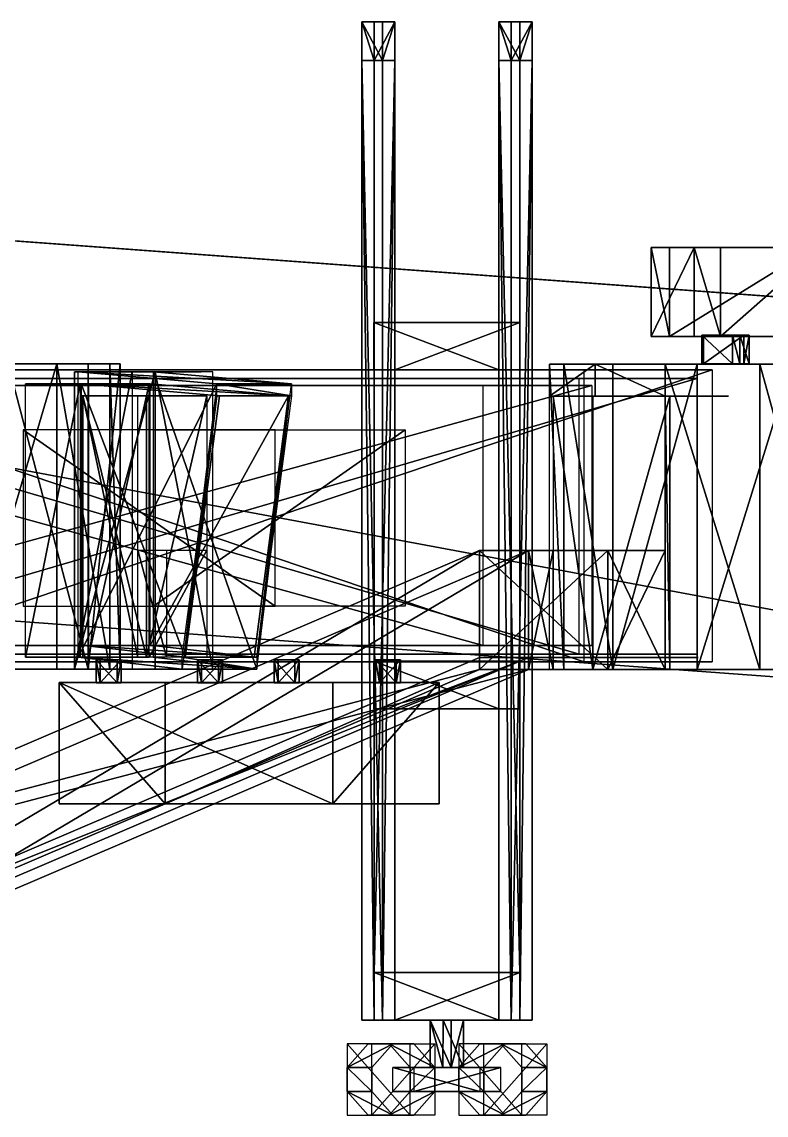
# Model space of a CAD drawing. Header units: metres. Extents: x -65 to 47, y 1 to 19.
# Drawn here: x 25.71 to 31.97, y 1.46 to 10.65 of the extents above; entities that cross this region are included whole.
import ezdxf

# ---------------------------------------------------------------- set-up
doc = ezdxf.new("R2010")
doc.units = ezdxf.units.M

msp = doc.modelspace()

# ---------------------------------------------------------------- linework, layer by layer
at = {"layer": 'AirlineSign.012'}
for points in [[(25.7182, 7.22202, 144.133), (27.8366, 5.73882, 145.261), (27.8366, 7.22202, 145.261)], [(27.8366, 5.73882, 145.261), (25.7182, 7.22202, 144.133), (25.7182, 5.73882, 144.133)], [(26.8121, 5.73882, 142.079), (28.9305, 7.22202, 143.207), (28.9305, 5.73882, 143.207)], [(28.9305, 7.22202, 143.207), (26.8121, 5.73882, 142.079), (26.8121, 7.22202, 142.079)]]:
    msp.add_3dface(points, dxfattribs=at)
at = {"layer": 'Cube.000'}
for points in [[(8.7095, 10.0548, 40.1318), (36.9991, 4.77874, 40.1318), (8.4759, 6.87335, 40.1318)], [(36.9991, 4.77874, 42.9418), (8.7095, 10.0548, 42.9418), (8.4759, 6.87335, 42.9418)], [(36.9991, 4.77874, 40.1318), (8.7095, 10.0548, 40.1318), (37.2327, 7.96017, 40.1318)], [(8.7095, 10.0548, 42.9418), (36.9991, 4.77874, 42.9418), (37.2327, 7.96017, 42.9418)], [(9.025, 10.0316, 40.4481), (37.2327, 7.96017, 40.1318), (8.7095, 10.0548, 40.1318)], [(36.9173, 7.98333, 42.6255), (8.7095, 10.0548, 42.9418), (37.2327, 7.96017, 42.9418)], [(8.7095, 10.0548, 42.9418), (36.9173, 7.98333, 42.6255), (9.025, 10.0316, 42.6255)], [(36.9173, 7.98333, 40.4481), (9.025, 10.0316, 42.6255), (36.9173, 7.98333, 42.6255)], [(9.025, 10.0316, 42.6255), (36.9173, 7.98333, 40.4481), (9.025, 10.0316, 40.4481)], [(37.2327, 7.96017, 40.1318), (9.025, 10.0316, 40.4481), (36.9173, 7.98333, 40.4481)], [(8.4759, 6.87335, 40.1318), (36.9991, 4.77874, 42.9418), (8.4759, 6.87335, 42.9418)], [(36.9991, 4.77874, 42.9418), (8.4759, 6.87335, 40.1318), (36.9991, 4.77874, 40.1318)]]:
    msp.add_3dface(points, dxfattribs=at)
at = {"layer": 'Cube.014'}
for points in [[(8.7095, 10.0548, -7.22813), (36.9991, 4.77874, -7.22813), (8.4759, 6.87335, -7.22813)], [(36.9991, 4.77874, -4.41813), (8.7095, 10.0548, -4.41813), (8.4759, 6.87335, -4.41813)], [(36.9991, 4.77874, -7.22813), (8.7095, 10.0548, -7.22813), (37.2327, 7.96017, -7.22813)], [(8.7095, 10.0548, -4.41813), (36.9991, 4.77874, -4.41813), (37.2327, 7.96017, -4.41813)], [(9.025, 10.0316, -6.91185), (37.2327, 7.96017, -7.22813), (8.7095, 10.0548, -7.22813)], [(36.9173, 7.98333, -4.73441), (8.7095, 10.0548, -4.41813), (37.2327, 7.96017, -4.41813)], [(8.7095, 10.0548, -4.41813), (36.9173, 7.98333, -4.73441), (9.025, 10.0316, -4.73441)], [(36.9173, 7.98333, -6.91185), (9.025, 10.0316, -4.73441), (36.9173, 7.98333, -4.73441)], [(9.025, 10.0316, -4.73441), (36.9173, 7.98333, -6.91185), (9.025, 10.0316, -6.91185)], [(37.2327, 7.96017, -7.22813), (9.025, 10.0316, -6.91185), (36.9173, 7.98333, -6.91185)], [(8.4759, 6.87335, -7.22813), (36.9991, 4.77874, -4.41813), (8.4759, 6.87335, -4.41813)], [(36.9991, 4.77874, -4.41813), (8.4759, 6.87335, -7.22813), (36.9991, 4.77874, -7.22813)]]:
    msp.add_3dface(points, dxfattribs=at)
at = {"layer": 'Cube.015'}
for points in [[(8.7095, 10.0548, -51.787), (36.9991, 4.77874, -51.787), (8.4759, 6.87335, -51.787)], [(36.9991, 4.77874, -48.977), (8.7095, 10.0548, -48.977), (8.4759, 6.87335, -48.977)], [(36.9991, 4.77874, -51.787), (8.7095, 10.0548, -51.787), (37.2327, 7.96017, -51.787)], [(8.7095, 10.0548, -48.977), (36.9991, 4.77874, -48.977), (37.2327, 7.96017, -48.977)], [(9.025, 10.0316, -51.4707), (37.2327, 7.96017, -51.787), (8.7095, 10.0548, -51.787)], [(36.9173, 7.98333, -49.2933), (8.7095, 10.0548, -48.977), (37.2327, 7.96017, -48.977)], [(8.7095, 10.0548, -48.977), (36.9173, 7.98333, -49.2933), (9.025, 10.0316, -49.2933)], [(36.9173, 7.98333, -51.4707), (9.025, 10.0316, -49.2933), (36.9173, 7.98333, -49.2933)], [(9.025, 10.0316, -49.2933), (36.9173, 7.98333, -51.4707), (9.025, 10.0316, -51.4707)], [(37.2327, 7.96017, -51.787), (9.025, 10.0316, -51.4707), (36.9173, 7.98333, -51.4707)], [(8.4759, 6.87335, -51.787), (36.9991, 4.77874, -48.977), (8.4759, 6.87335, -48.977)], [(36.9991, 4.77874, -48.977), (8.4759, 6.87335, -51.787), (36.9991, 4.77874, -51.787)]]:
    msp.add_3dface(points, dxfattribs=at)
at = {"layer": 'Cube.018'}
for points in [[(8.7095, 10.0548, 92.3383), (36.9991, 4.77874, 92.3383), (8.4759, 6.87335, 92.3383)], [(36.9991, 4.77874, 95.1483), (8.7095, 10.0548, 95.1483), (8.4759, 6.87335, 95.1483)], [(36.9991, 4.77874, 92.3383), (8.7095, 10.0548, 92.3383), (37.2327, 7.96017, 92.3383)], [(8.7095, 10.0548, 95.1483), (36.9991, 4.77874, 95.1483), (37.2327, 7.96017, 95.1483)], [(9.025, 10.0316, 92.6546), (37.2327, 7.96017, 92.3383), (8.7095, 10.0548, 92.3383)], [(36.9173, 7.98333, 94.832), (8.7095, 10.0548, 95.1483), (37.2327, 7.96017, 95.1483)], [(8.7095, 10.0548, 95.1483), (36.9173, 7.98333, 94.832), (9.025, 10.0316, 94.832)], [(36.9173, 7.98333, 92.6546), (9.025, 10.0316, 94.832), (36.9173, 7.98333, 94.832)], [(9.025, 10.0316, 94.832), (36.9173, 7.98333, 92.6546), (9.025, 10.0316, 92.6546)], [(37.2327, 7.96017, 92.3383), (9.025, 10.0316, 92.6546), (36.9173, 7.98333, 92.6546)], [(8.4759, 6.87335, 92.3383), (36.9991, 4.77874, 95.1483), (8.4759, 6.87335, 95.1483)], [(36.9991, 4.77874, 95.1483), (8.4759, 6.87335, 92.3383), (36.9991, 4.77874, 92.3383)]]:
    msp.add_3dface(points, dxfattribs=at)
at = {"layer": 'Entrance.011'}
for points in [[(27.2139, 7.70877, 129.282), (26.1474, 7.70877, 126.663), (26.8258, 7.70877, 129.379)], [(26.1474, 7.70877, 126.663), (27.2139, 7.70877, 129.282), (26.5355, 7.70877, 126.566)], [(26.1474, 5.20877, 126.663), (26.6325, 7.70877, 126.542), (26.6325, 5.20877, 126.542)], [(26.6325, 7.70877, 126.542), (26.1474, 5.20877, 126.663), (26.1474, 7.70877, 126.663)], [(26.1474, 5.20877, 126.663), (26.8258, 7.70877, 129.379), (26.1474, 7.70877, 126.663)], [(26.8258, 7.70877, 129.379), (26.1474, 5.20877, 126.663), (26.8258, 5.20877, 129.379)], [(26.8258, 7.70877, 129.379), (27.3109, 5.20877, 129.258), (27.3109, 7.70877, 129.258)], [(27.3109, 5.20877, 129.258), (26.8258, 7.70877, 129.379), (26.8258, 5.20877, 129.379)], [(25.7374, 5.30877, 127.084), (26.1958, 7.60877, 126.857), (26.1958, 5.30877, 126.857)], [(26.1958, 7.60877, 126.857), (25.7374, 5.30877, 127.084), (25.7374, 7.60877, 127.084)], [(26.7773, 7.60877, 129.185), (25.7374, 7.60877, 127.084), (26.2655, 7.60877, 129.2)], [(25.7374, 7.60877, 127.084), (26.7773, 7.60877, 129.185), (26.1958, 7.60877, 126.857)], [(26.2656, 5.30877, 129.2), (26.7773, 7.60877, 129.185), (26.2655, 7.60877, 129.2)], [(26.7773, 7.60877, 129.185), (26.2656, 5.30877, 129.2), (26.7773, 5.30877, 129.185)], [(26.1958, 7.50877, 126.857), (27.2624, 7.50877, 129.064), (26.7773, 7.50877, 129.185)], [(27.2624, 7.50877, 129.064), (26.1958, 7.50877, 126.857), (26.6809, 7.50877, 126.736)], [(26.2201, 7.50877, 126.954), (26.6809, 5.30877, 126.736), (26.6809, 7.50877, 126.736)], [(26.6809, 5.30877, 126.736), (26.2201, 7.50877, 126.954), (26.2201, 5.30877, 126.954)], [(26.7531, 5.30877, 129.088), (26.2201, 7.50877, 126.954), (26.7531, 7.50877, 129.088)], [(26.2201, 7.50877, 126.954), (26.7531, 5.30877, 129.088), (26.2201, 5.30877, 126.954)], [(26.7531, 5.30877, 129.088), (27.2624, 7.50877, 129.064), (27.2624, 5.30877, 129.064)], [(27.2624, 7.50877, 129.064), (26.7531, 5.30877, 129.088), (26.7531, 7.50877, 129.088)], [(26.9232, 5.30877, 127.706), (26.6809, 6.20877, 126.736), (26.9232, 6.20877, 127.706)], [(26.6809, 6.20877, 126.736), (26.9232, 5.30877, 127.706), (26.6809, 5.30877, 126.736)], [(26.7774, 5.30877, 128.773), (27.2624, 6.20877, 129.064), (27.2624, 5.30877, 129.064)], [(27.2624, 6.20877, 129.064), (26.7774, 5.30877, 128.773), (26.7774, 6.20877, 128.773)], [(25.7374, 5.30877, 127.084), (26.7773, 5.30877, 129.185), (26.2656, 5.30877, 129.2)], [(26.7773, 5.30877, 129.185), (25.7374, 5.30877, 127.084), (26.1958, 5.30877, 126.857)], [(26.1474, 5.20877, 126.663), (27.3109, 5.20877, 129.258), (26.8258, 5.20877, 129.379)], [(27.3109, 5.20877, 129.258), (26.1474, 5.20877, 126.663), (26.6325, 5.20877, 126.542)]]:
    msp.add_3dface(points, dxfattribs=at)
at = {"layer": 'GateSign.012'}
for points in [[(30.9982, 8.00654, 145.521), (31.3613, 8.75596, 146.711), (30.9982, 8.75596, 145.521)], [(31.3613, 8.75596, 146.711), (30.9982, 8.00654, 145.521), (31.3613, 8.00654, 146.711)], [(31.1536, 8.00654, 145.355), (30.9982, 8.75596, 145.521), (31.1536, 8.75596, 145.355)], [(30.9982, 8.75596, 145.521), (31.1536, 8.00654, 145.355), (30.9982, 8.00654, 145.521)], [(31.5832, 8.75596, 146.763), (31.1536, 8.75596, 145.355), (30.9982, 8.75596, 145.521)], [(31.5832, 8.75596, 146.763), (30.9982, 8.75596, 145.521), (31.3613, 8.75596, 146.711)], [(31.1536, 8.00654, 145.355), (32.3661, 8.75596, 145.635), (32.3661, 8.00654, 145.635)], [(32.3661, 8.75596, 145.635), (31.1536, 8.00654, 145.355), (31.1536, 8.75596, 145.355)], [(32.4325, 8.75596, 145.853), (32.3661, 8.75596, 145.635), (31.1536, 8.75596, 145.355)], [(31.5832, 8.75596, 146.763), (32.4325, 8.75596, 145.853), (31.1536, 8.75596, 145.355)], [(31.3613, 8.75596, 146.711), (31.5832, 8.00654, 146.763), (31.5832, 8.75596, 146.763)], [(31.5832, 8.00654, 146.763), (31.3613, 8.75596, 146.711), (31.3613, 8.00654, 146.711)], [(31.5832, 8.00654, 146.763), (32.4325, 8.75596, 145.853), (31.5832, 8.75596, 146.763)], [(32.4325, 8.75596, 145.853), (31.5832, 8.00654, 146.763), (32.4325, 8.00654, 145.853)], [(31.5832, 8.00654, 146.763), (30.9982, 8.00654, 145.521), (31.3613, 8.00654, 146.711)], [(31.5832, 8.00654, 146.763), (31.1536, 8.00654, 145.355), (30.9982, 8.00654, 145.521)], [(31.5832, 8.00654, 146.763), (32.4325, 8.00654, 145.853), (31.1536, 8.00654, 145.355)], [(32.4325, 8.00654, 145.853), (32.3661, 8.00654, 145.635), (31.1536, 8.00654, 145.355)], [(31.4256, 8.01797, 145.954), (31.6831, 7.77611, 146.195), (31.6831, 8.01797, 146.195)], [(31.6831, 7.77611, 146.195), (31.4256, 8.01797, 145.954), (31.4256, 7.77611, 145.954)], [(31.4401, 7.77612, 145.892), (31.4256, 8.01797, 145.954), (31.4401, 8.01797, 145.892)], [(31.4256, 8.01797, 145.954), (31.4401, 7.77612, 145.892), (31.4256, 7.77611, 145.954)], [(31.4401, 7.77612, 145.892), (31.7771, 8.01797, 145.789), (31.7771, 7.77612, 145.789)], [(31.7771, 8.01797, 145.789), (31.4401, 7.77612, 145.892), (31.4401, 8.01797, 145.892)], [(31.6831, 8.01797, 146.195), (31.7448, 7.77611, 146.176), (31.7448, 8.01797, 146.176)], [(31.7448, 7.77611, 146.176), (31.6831, 8.01797, 146.195), (31.6831, 7.77611, 146.195)], [(31.7448, 8.01797, 146.176), (31.8242, 7.77612, 145.833), (31.8242, 8.01797, 145.833)], [(31.8242, 7.77612, 145.833), (31.7448, 8.01797, 146.176), (31.7448, 7.77611, 146.176)], [(31.7771, 7.77612, 145.789), (31.8242, 8.01797, 145.833), (31.8242, 7.77612, 145.833)], [(31.8242, 8.01797, 145.833), (31.7771, 7.77612, 145.789), (31.7771, 8.01797, 145.789)]]:
    msp.add_3dface(points, dxfattribs=at)
at = {"layer": 'Hood.011'}
for points in [[(27.974, 7.60877, 129.027), (26.1807, 7.70877, 126.794), (26.8096, 7.70877, 129.317)], [(26.1807, 7.70877, 126.794), (27.974, 7.60877, 129.027), (27.345, 7.60877, 126.504)], [(27.345, 7.60877, 126.504), (26.1807, 5.30877, 126.794), (26.1807, 7.70877, 126.794)], [(26.8096, 7.70877, 129.317), (27.6829, 5.20877, 129.099), (27.974, 7.60877, 129.027)], [(27.6829, 5.20877, 129.099), (26.8096, 7.70877, 129.317), (26.8096, 5.30877, 129.317)], [(26.1807, 5.30877, 126.794), (27.345, 7.60877, 126.504), (27.054, 5.20877, 126.576)], [(26.2049, 7.60877, 126.891), (27.9498, 7.50877, 128.93), (26.7854, 7.60877, 129.22)], [(27.9498, 7.50877, 128.93), (26.2049, 7.60877, 126.891), (27.3692, 7.50877, 126.601)], [(26.2049, 7.60877, 126.891), (27.0781, 5.30877, 126.673), (27.3692, 7.50877, 126.601)], [(27.0781, 5.30877, 126.673), (26.2049, 7.60877, 126.891), (26.2049, 5.40877, 126.891)], [(27.9498, 7.50877, 128.93), (26.7854, 5.40877, 129.22), (26.7854, 7.60877, 129.22)], [(27.974, 7.50877, 129.027), (27.345, 7.60877, 126.504), (27.974, 7.60877, 129.027)], [(27.345, 7.60877, 126.504), (27.974, 7.50877, 129.027), (27.345, 7.50877, 126.504)], [(26.7854, 5.40877, 129.22), (27.9498, 7.50877, 128.93), (27.6587, 5.30877, 129.002)], [(27.345, 7.50877, 126.504), (27.0781, 5.30877, 126.673), (27.054, 5.30877, 126.576)], [(27.0781, 5.30877, 126.673), (27.345, 7.50877, 126.504), (27.3692, 7.50877, 126.601)], [(27.9498, 7.50877, 128.93), (27.6829, 5.30877, 129.099), (27.6587, 5.30877, 129.002)], [(27.6829, 5.30877, 129.099), (27.9498, 7.50877, 128.93), (27.974, 7.50877, 129.027)], [(27.6587, 5.30877, 129.002), (26.2049, 5.40877, 126.891), (26.7854, 5.40877, 129.22)], [(26.2049, 5.40877, 126.891), (27.6587, 5.30877, 129.002), (27.0781, 5.30877, 126.673)], [(26.1807, 5.30877, 126.794), (27.6829, 5.20877, 129.099), (26.8096, 5.30877, 129.317)], [(27.6829, 5.20877, 129.099), (26.1807, 5.30877, 126.794), (27.054, 5.20877, 126.576)], [(27.6829, 5.20877, 129.099), (27.054, 5.30877, 126.576), (27.6829, 5.30877, 129.099)], [(27.054, 5.30877, 126.576), (27.6829, 5.20877, 129.099), (27.054, 5.20877, 126.576)]]:
    msp.add_3dface(points, dxfattribs=at)
at = {"layer": 'Rotunda2.011'}
for points in [[(26.4456, 7.77655, 127.88), (25.06, 7.77655, 128.412), (26.533, 7.77655, 128.595)], [(26.533, 7.77655, 128.595), (25.06, 7.77655, 128.412), (26.2631, 7.77655, 129.353)], [(25.06, 7.77655, 128.412), (25.5921, 7.77655, 129.798), (26.2631, 7.77655, 129.353)], [(25.2425, 7.77655, 126.939), (25.06, 7.77655, 128.412), (26.0009, 7.77655, 127.209)], [(25.06, 7.77655, 128.412), (26.4456, 7.77655, 127.88), (26.0009, 7.77655, 127.209)], [(25.2425, 5.20877, 126.939), (26.0009, 7.77655, 127.209), (26.0009, 5.20877, 127.209)], [(26.0009, 7.77655, 127.209), (25.2425, 5.20877, 126.939), (25.2425, 7.77655, 126.939)], [(25.5921, 7.77655, 129.798), (26.2631, 5.20877, 129.353), (26.2631, 7.77655, 129.353)], [(26.2631, 5.20877, 129.353), (25.5921, 7.77655, 129.798), (25.5921, 5.20877, 129.798)], [(26.4456, 5.20877, 127.88), (26.0009, 7.77655, 127.209), (26.4456, 7.77655, 127.88)], [(26.0009, 7.77655, 127.209), (26.4456, 5.20877, 127.88), (26.0009, 5.20877, 127.209)], [(26.2631, 5.20877, 129.353), (26.533, 7.77655, 128.595), (26.2631, 7.77655, 129.353)], [(26.533, 7.77655, 128.595), (26.2631, 5.20877, 129.353), (26.533, 5.20877, 128.595)], [(26.533, 5.20877, 128.595), (26.4456, 7.77655, 127.88), (26.533, 7.77655, 128.595)], [(26.4456, 7.77655, 127.88), (26.533, 5.20877, 128.595), (26.4456, 5.20877, 127.88)], [(26.533, 5.20877, 128.595), (25.06, 5.20877, 128.412), (26.4456, 5.20877, 127.88)], [(26.533, 5.20877, 128.595), (26.2631, 5.20877, 129.353), (25.06, 5.20877, 128.412)], [(26.2631, 5.20877, 129.353), (25.5921, 5.20877, 129.798), (25.06, 5.20877, 128.412)], [(25.2425, 5.20877, 126.939), (26.0009, 5.20877, 127.209), (25.06, 5.20877, 128.412)], [(26.0009, 5.20877, 127.209), (26.4456, 5.20877, 127.88), (25.06, 5.20877, 128.412)]]:
    msp.add_3dface(points, dxfattribs=at)
at = {"layer": 'Rotunda2.012'}
for points in [[(30.1449, 7.5056, 146.237), (30.5277, 7.77338, 146.945), (30.1449, 7.77338, 146.237)], [(30.5277, 7.77338, 146.945), (30.1449, 7.5056, 146.237), (30.5277, 7.5056, 146.945)], [(30.2634, 5.2056, 145.441), (30.1449, 7.77338, 146.237), (30.2634, 7.77338, 145.441)], [(30.1449, 7.77338, 146.237), (30.2634, 5.2056, 145.441), (30.1449, 5.2056, 146.237)], [(30.5277, 7.77338, 146.945), (31.6492, 7.77338, 145.973), (30.1449, 7.77338, 146.237)], [(31.6492, 7.77338, 145.973), (30.2634, 7.77338, 145.441), (30.1449, 7.77338, 146.237)], [(30.2634, 7.77338, 145.441), (31.6492, 7.77338, 145.973), (30.6767, 7.77338, 144.852)], [(30.6767, 5.2056, 144.852), (30.2634, 7.77338, 145.441), (30.6767, 7.77338, 144.852)], [(30.2634, 7.77338, 145.441), (30.6767, 5.2056, 144.852), (30.2634, 5.2056, 145.441)], [(30.5277, 7.77338, 146.945), (31.1173, 7.5056, 147.359), (31.1173, 7.77338, 147.359)], [(31.1173, 7.5056, 147.359), (30.5277, 7.77338, 146.945), (30.5277, 7.5056, 146.945)], [(31.1173, 7.77338, 147.359), (31.6492, 7.77338, 145.973), (30.5277, 7.77338, 146.945)], [(30.6767, 5.2056, 144.852), (31.3848, 7.77338, 144.469), (31.3848, 5.2056, 144.469)], [(31.3848, 7.77338, 144.469), (30.6767, 5.2056, 144.852), (30.6767, 7.77338, 144.852)], [(30.6767, 7.77338, 144.852), (31.6492, 7.77338, 145.973), (31.3848, 7.77338, 144.469)], [(31.1173, 7.77338, 147.359), (31.9135, 5.2056, 147.477), (31.9135, 7.77338, 147.477)], [(31.9135, 5.2056, 147.477), (31.1173, 7.77338, 147.359), (31.1173, 5.2056, 147.359)], [(31.6492, 7.77338, 145.973), (31.1173, 7.77338, 147.359), (31.9135, 7.77338, 147.477)], [(31.3848, 5.2056, 144.469), (32.181, 7.77338, 144.587), (32.181, 5.2056, 144.587)], [(32.181, 7.77338, 144.587), (31.3848, 5.2056, 144.469), (31.3848, 7.77338, 144.469)], [(31.6492, 7.77338, 145.973), (32.181, 7.77338, 144.587), (31.3848, 7.77338, 144.469)], [(33.0349, 7.77338, 146.505), (31.6492, 7.77338, 145.973), (32.6216, 7.77338, 147.094)], [(32.181, 7.77338, 144.587), (31.6492, 7.77338, 145.973), (32.7706, 7.77338, 145.001)], [(32.6216, 7.77338, 147.094), (31.6492, 7.77338, 145.973), (31.9135, 7.77338, 147.477)], [(32.7706, 7.77338, 145.001), (31.6492, 7.77338, 145.973), (33.1535, 7.77338, 145.709)], [(31.6492, 7.77338, 145.973), (33.0349, 7.77338, 146.505), (33.1535, 7.77338, 145.709)], [(31.9135, 7.77338, 147.477), (32.6216, 5.2056, 147.094), (32.6216, 7.77338, 147.094)], [(32.6216, 5.2056, 147.094), (31.9135, 7.77338, 147.477), (31.9135, 5.2056, 147.477)], [(30.1449, 7.5056, 146.237), (31.1173, 7.5056, 147.359), (30.5277, 7.5056, 146.945)], [(31.1173, 7.5056, 147.359), (30.1449, 7.5056, 146.237), (31.6492, 7.5056, 145.973)], [(30.1742, 7.5056, 146.405), (30.5085, 5.2056, 146.346), (30.5085, 7.5056, 146.346)], [(30.5085, 5.2056, 146.346), (30.1742, 7.5056, 146.405), (30.1742, 5.2056, 146.405)], [(30.5085, 5.2056, 146.346), (31.1568, 7.5056, 147.093), (30.5085, 7.5056, 146.346)], [(31.1568, 7.5056, 147.093), (30.5085, 5.2056, 146.346), (31.1568, 5.2056, 147.093)], [(31.1568, 5.2056, 147.093), (31.1173, 7.5056, 147.359), (31.1568, 7.5056, 147.093)], [(31.1173, 7.5056, 147.359), (31.1568, 5.2056, 147.093), (31.1173, 5.2056, 147.359)], [(23.4714, 3.6056, 144.05), (29.5542, 5.2056, 147.289), (29.5542, 6.2056, 147.289)], [(23.4714, 2.6056, 144.05), (29.5542, 6.2056, 147.289), (29.5542, 5.2056, 147.289)], [(29.5542, 6.2056, 147.289), (23.4714, 2.6056, 144.05), (23.4714, 3.6056, 144.05)], [(23.8847, 2.6056, 143.461), (29.9676, 6.2056, 146.699), (29.9676, 5.2056, 146.699)], [(29.9676, 6.2056, 146.699), (23.8847, 2.6056, 143.461), (23.8847, 3.6056, 143.461)], [(23.8847, 3.6056, 143.461), (29.9676, 5.2056, 146.699), (29.9676, 6.2056, 146.699)], [(29.5542, 5.2056, 147.289), (30.6351, 6.2056, 148.047), (30.6351, 5.2056, 148.047)], [(30.6351, 6.2056, 148.047), (29.5542, 5.2056, 147.289), (29.5542, 6.2056, 147.289)], [(29.5542, 6.2056, 147.289), (30.6351, 5.2056, 148.047), (30.6351, 6.2056, 148.047)], [(30.6351, 5.2056, 148.047), (29.5542, 6.2056, 147.289), (29.5542, 5.2056, 147.289)], [(30.1742, 5.2056, 146.405), (29.9676, 6.2056, 146.699), (30.1742, 6.2056, 146.405)], [(29.9676, 6.2056, 146.699), (30.1742, 5.2056, 146.405), (29.9676, 5.2056, 146.699)], [(29.9676, 5.2056, 146.699), (30.1742, 6.2056, 146.405), (29.9676, 6.2056, 146.699)], [(30.1742, 6.2056, 146.405), (29.9676, 5.2056, 146.699), (30.1742, 5.2056, 146.405)], [(31.1173, 5.2056, 147.359), (30.6351, 6.2056, 148.047), (31.1173, 6.2056, 147.359)], [(30.6351, 6.2056, 148.047), (31.1173, 5.2056, 147.359), (30.6351, 5.2056, 148.047)], [(30.6351, 5.2056, 148.047), (31.1173, 6.2056, 147.359), (30.6351, 6.2056, 148.047)], [(31.1173, 6.2056, 147.359), (30.6351, 5.2056, 148.047), (31.1173, 5.2056, 147.359)], [(23.4714, 2.7056, 144.05), (29.9676, 5.3056, 146.699), (29.5542, 5.3056, 147.289)], [(29.9676, 5.3056, 146.699), (23.4714, 2.7056, 144.05), (23.8847, 2.7056, 143.461)], [(29.9676, 5.3056, 146.699), (23.4714, 2.7056, 144.05), (29.5542, 5.3056, 147.289)], [(23.4714, 2.7056, 144.05), (29.9676, 5.3056, 146.699), (23.8847, 2.7056, 143.461)], [(31.3928, 5.3056, 146.966), (29.5542, 5.3056, 147.289), (30.6351, 5.3056, 148.047)], [(29.5542, 5.3056, 147.289), (31.3928, 5.3056, 146.966), (30.312, 5.3056, 146.208)], [(29.5542, 5.2056, 147.289), (23.4714, 3.6056, 144.05), (23.4714, 2.6056, 144.05)], [(29.9676, 5.2056, 146.699), (23.8847, 3.6056, 143.461), (23.8847, 2.6056, 143.461)], [(30.5277, 5.2056, 146.945), (30.1449, 5.2056, 146.237), (31.6492, 5.2056, 145.973)], [(30.1449, 5.2056, 146.237), (30.2634, 5.2056, 145.441), (31.6492, 5.2056, 145.973)], [(30.6767, 5.2056, 144.852), (31.6492, 5.2056, 145.973), (30.2634, 5.2056, 145.441)], [(30.5277, 5.2056, 146.945), (31.6492, 5.2056, 145.973), (31.1173, 5.2056, 147.359)], [(30.6767, 5.2056, 144.852), (31.3848, 5.2056, 144.469), (31.6492, 5.2056, 145.973)], [(31.9135, 5.2056, 147.477), (31.1173, 5.2056, 147.359), (31.6492, 5.2056, 145.973)], [(31.3848, 5.2056, 144.469), (32.181, 5.2056, 144.587), (31.6492, 5.2056, 145.973)], [(32.6216, 5.2056, 147.094), (31.6492, 5.2056, 145.973), (33.0349, 5.2056, 146.505)], [(32.7706, 5.2056, 145.001), (31.6492, 5.2056, 145.973), (32.181, 5.2056, 144.587)], [(32.6216, 5.2056, 147.094), (31.9135, 5.2056, 147.477), (31.6492, 5.2056, 145.973)], [(32.7706, 5.2056, 145.001), (33.1535, 5.2056, 145.709), (31.6492, 5.2056, 145.973)], [(33.1535, 5.2056, 145.709), (33.0349, 5.2056, 146.505), (31.6492, 5.2056, 145.973)]]:
    msp.add_3dface(points, dxfattribs=at)
at = {"layer": 'Support.012'}
for points in [[(28.6681, 10.3281, 145.652), (28.5641, 10.6542, 145.847), (28.6681, 10.6542, 145.652)], [(28.5641, 10.6542, 145.847), (28.6681, 10.3281, 145.652), (28.5641, 10.3281, 145.847)], [(28.5641, 10.6542, 145.847), (28.7399, 10.3281, 145.941), (28.7399, 10.6542, 145.941)], [(28.7399, 10.3281, 145.941), (28.5641, 10.6542, 145.847), (28.5641, 10.3281, 145.847)], [(28.8439, 10.6542, 145.745), (28.5641, 10.6542, 145.847), (28.7399, 10.6542, 145.941)], [(28.5641, 10.6542, 145.847), (28.8439, 10.6542, 145.745), (28.6681, 10.6542, 145.652)], [(28.6681, 10.3281, 145.652), (28.8439, 10.6542, 145.745), (28.8439, 10.3281, 145.745)], [(28.8439, 10.6542, 145.745), (28.6681, 10.3281, 145.652), (28.6681, 10.6542, 145.652)], [(28.7399, 10.3281, 145.941), (28.8439, 10.6542, 145.745), (28.7399, 10.6542, 145.941)], [(28.8439, 10.6542, 145.745), (28.7399, 10.3281, 145.941), (28.8439, 10.3281, 145.745)], [(29.8226, 10.3281, 143.484), (29.7186, 10.6542, 143.679), (29.8226, 10.6542, 143.484)], [(29.7186, 10.6542, 143.679), (29.8226, 10.3281, 143.484), (29.7186, 10.3281, 143.679)], [(29.7186, 10.6542, 143.679), (29.8944, 10.3281, 143.772), (29.8944, 10.6542, 143.772)], [(29.8944, 10.3281, 143.772), (29.7186, 10.6542, 143.679), (29.7186, 10.3281, 143.679)], [(29.9984, 10.6542, 143.577), (29.7186, 10.6542, 143.679), (29.8944, 10.6542, 143.772)], [(29.7186, 10.6542, 143.679), (29.9984, 10.6542, 143.577), (29.8226, 10.6542, 143.484)], [(29.8226, 10.3281, 143.484), (29.9984, 10.6542, 143.577), (29.9984, 10.3281, 143.577)], [(29.9984, 10.6542, 143.577), (29.8226, 10.3281, 143.484), (29.8226, 10.6542, 143.484)], [(29.8944, 10.3281, 143.772), (29.9984, 10.6542, 143.577), (29.8944, 10.6542, 143.772)], [(29.9984, 10.6542, 143.577), (29.8944, 10.3281, 143.772), (29.9984, 10.3281, 143.577)], [(28.5641, 10.3281, 145.847), (28.7399, 2.2556, 145.941), (28.7399, 10.3281, 145.941)], [(28.7399, 2.2556, 145.941), (28.5641, 10.3281, 145.847), (28.5641, 2.2556, 145.847)], [(28.6681, 2.2556, 145.652), (28.5641, 10.3281, 145.847), (28.6681, 10.3281, 145.652)], [(28.5641, 10.3281, 145.847), (28.6681, 2.2556, 145.652), (28.5641, 2.2556, 145.847)], [(28.6681, 2.6556, 145.652), (28.8439, 10.3281, 145.745), (28.8439, 2.6556, 145.745)], [(28.8439, 10.3281, 145.745), (28.6681, 2.6556, 145.652), (28.6681, 10.3281, 145.652)], [(28.7399, 2.2556, 145.941), (28.8439, 10.3281, 145.745), (28.7399, 10.3281, 145.941)], [(28.8439, 10.3281, 145.745), (28.7399, 2.2556, 145.941), (28.8439, 2.2556, 145.745)], [(29.7186, 10.3281, 143.679), (29.8944, 2.6556, 143.772), (29.8944, 10.3281, 143.772)], [(29.8944, 2.6556, 143.772), (29.7186, 10.3281, 143.679), (29.7186, 2.6556, 143.679)], [(29.8226, 2.2556, 143.484), (29.7186, 10.3281, 143.679), (29.8226, 10.3281, 143.484)], [(29.7186, 10.3281, 143.679), (29.8226, 2.2556, 143.484), (29.7186, 2.2556, 143.679)], [(29.8226, 2.2556, 143.484), (29.9984, 10.3281, 143.577), (29.9984, 2.2556, 143.577)], [(29.9984, 10.3281, 143.577), (29.8226, 2.2556, 143.484), (29.8226, 10.3281, 143.484)], [(29.8944, 2.2556, 143.772), (29.9984, 10.3281, 143.577), (29.8944, 10.3281, 143.772)], [(29.9984, 10.3281, 143.577), (29.8944, 2.2556, 143.772), (29.9984, 2.2556, 143.577)], [(29.8944, 2.6556, 143.772), (28.6681, 2.6556, 145.652), (28.8439, 2.6556, 145.745)], [(28.6681, 2.6556, 145.652), (29.8944, 2.6556, 143.772), (29.7186, 2.6556, 143.679)], [(29.7186, 2.2556, 143.679), (28.6681, 2.6556, 145.652), (29.7186, 2.6556, 143.679)], [(28.6681, 2.6556, 145.652), (29.7186, 2.2556, 143.679), (28.6681, 2.2556, 145.652)], [(28.8439, 2.2556, 145.745), (29.8944, 2.6556, 143.772), (28.8439, 2.6556, 145.745)], [(29.8944, 2.6556, 143.772), (28.8439, 2.2556, 145.745), (29.8944, 2.2556, 143.772)], [(28.5641, 2.2556, 145.847), (28.8439, 2.2556, 145.745), (28.7399, 2.2556, 145.941)], [(28.8439, 2.2556, 145.745), (28.5641, 2.2556, 145.847), (28.6681, 2.2556, 145.652)], [(28.6681, 2.2556, 145.652), (29.8944, 2.2556, 143.772), (28.8439, 2.2556, 145.745)], [(29.8944, 2.2556, 143.772), (28.6681, 2.2556, 145.652), (29.7186, 2.2556, 143.679)], [(29.2456, 1.8556, 144.567), (29.1411, 2.2556, 144.763), (29.2507, 2.2556, 144.558)], [(29.1411, 2.2556, 144.763), (29.2456, 1.8556, 144.567), (29.1411, 1.8556, 144.763)], [(29.1411, 2.2556, 144.763), (29.3166, 1.8556, 144.858), (29.3166, 2.2556, 144.858)], [(29.3166, 1.8556, 144.858), (29.1411, 2.2556, 144.763), (29.1411, 1.8556, 144.763)], [(29.2507, 2.2556, 144.558), (29.4211, 1.8556, 144.661), (29.2456, 1.8556, 144.567)], [(29.4211, 1.8556, 144.661), (29.2507, 2.2556, 144.558), (29.4211, 2.2556, 144.661)], [(29.3166, 1.8556, 144.858), (29.4211, 2.2556, 144.661), (29.3166, 2.2556, 144.858)], [(29.4211, 2.2556, 144.661), (29.3166, 1.8556, 144.858), (29.4211, 1.8556, 144.661)], [(29.7186, 2.2556, 143.679), (29.9984, 2.2556, 143.577), (29.8944, 2.2556, 143.772)], [(29.9984, 2.2556, 143.577), (29.7186, 2.2556, 143.679), (29.8226, 2.2556, 143.484)], [(28.441, 2.0556, 145.651), (28.9707, 1.4556, 145.933), (28.9707, 2.0556, 145.933)], [(28.9707, 1.4556, 145.933), (28.441, 2.0556, 145.651), (28.441, 1.4556, 145.651)], [(28.8273, 2.0556, 145.353), (28.441, 1.8556, 145.651), (28.6182, 2.0556, 145.745)], [(28.441, 1.8556, 145.651), (28.8273, 2.0556, 145.353), (28.6501, 1.8556, 145.258)], [(29.0031, 2.0556, 145.446), (28.6182, 2.0556, 145.745), (28.7941, 2.0556, 145.839)], [(28.6182, 2.0556, 145.745), (29.0031, 2.0556, 145.446), (28.8273, 2.0556, 145.353)], [(28.6501, 1.4556, 145.258), (29.1797, 2.0556, 145.54), (29.1797, 1.4556, 145.54)], [(29.1797, 2.0556, 145.54), (28.6501, 1.4556, 145.258), (28.6501, 2.0556, 145.258)], [(29.1797, 1.8556, 145.54), (28.7941, 2.0556, 145.839), (28.9707, 1.8556, 145.933)], [(28.7941, 2.0556, 145.839), (29.1797, 1.8556, 145.54), (29.0031, 2.0556, 145.446)], [(29.3818, 2.0556, 143.884), (29.9115, 1.4556, 144.166), (29.9115, 2.0556, 144.166)], [(29.9115, 1.4556, 144.166), (29.3818, 2.0556, 143.884), (29.3818, 1.4556, 143.884)], [(29.7681, 2.0556, 143.586), (29.3818, 1.8556, 143.884), (29.559, 2.0556, 143.978)], [(29.3818, 1.8556, 143.884), (29.7681, 2.0556, 143.586), (29.5909, 1.8556, 143.491)], [(29.9439, 2.0556, 143.679), (29.559, 2.0556, 143.978), (29.7348, 2.0556, 144.072)], [(29.559, 2.0556, 143.978), (29.9439, 2.0556, 143.679), (29.7681, 2.0556, 143.586)], [(29.5909, 1.4556, 143.491), (30.1205, 2.0556, 143.773), (30.1205, 1.4556, 143.773)], [(30.1205, 2.0556, 143.773), (29.5909, 1.4556, 143.491), (29.5909, 2.0556, 143.491)], [(30.1205, 1.8556, 143.773), (29.7348, 2.0556, 144.072), (29.9115, 1.8556, 144.166)], [(29.7348, 2.0556, 144.072), (30.1205, 1.8556, 143.773), (29.9439, 2.0556, 143.679)], [(28.6501, 1.6556, 145.258), (28.441, 1.8556, 145.651), (28.6501, 1.8556, 145.258)], [(28.441, 1.8556, 145.651), (28.6501, 1.6556, 145.258), (28.441, 1.6556, 145.651)], [(29.7348, 1.8556, 144.072), (28.8273, 1.8556, 145.353), (29.0031, 1.8556, 145.446)], [(28.8273, 1.8556, 145.353), (29.7348, 1.8556, 144.072), (29.559, 1.8556, 143.978)], [(29.559, 1.6556, 143.978), (28.8273, 1.8556, 145.353), (29.559, 1.8556, 143.978)], [(28.8273, 1.8556, 145.353), (29.559, 1.6556, 143.978), (28.8273, 1.6556, 145.353)], [(28.9707, 1.6556, 145.933), (29.1797, 1.8556, 145.54), (28.9707, 1.8556, 145.933)], [(29.1797, 1.8556, 145.54), (28.9707, 1.6556, 145.933), (29.1797, 1.6556, 145.54)], [(29.0031, 1.6556, 145.446), (29.7348, 1.8556, 144.072), (29.0031, 1.8556, 145.446)], [(29.7348, 1.8556, 144.072), (29.0031, 1.6556, 145.446), (29.7348, 1.6556, 144.072)], [(29.5909, 1.6556, 143.491), (29.3818, 1.8556, 143.884), (29.5909, 1.8556, 143.491)], [(29.3818, 1.8556, 143.884), (29.5909, 1.6556, 143.491), (29.3818, 1.6556, 143.884)], [(29.9115, 1.6556, 144.166), (30.1205, 1.8556, 143.773), (29.9115, 1.8556, 144.166)], [(30.1205, 1.8556, 143.773), (29.9115, 1.6556, 144.166), (30.1205, 1.6556, 143.773)], [(28.441, 1.6556, 145.651), (28.8273, 1.4556, 145.353), (28.6182, 1.4556, 145.745)], [(28.8273, 1.4556, 145.353), (28.441, 1.6556, 145.651), (28.6501, 1.6556, 145.258)], [(28.7941, 1.4556, 145.839), (29.1797, 1.6556, 145.54), (28.9707, 1.6556, 145.933)], [(29.1797, 1.6556, 145.54), (28.7941, 1.4556, 145.839), (29.0031, 1.4556, 145.446)], [(28.8273, 1.6556, 145.353), (29.7348, 1.6556, 144.072), (29.0031, 1.6556, 145.446)], [(29.7348, 1.6556, 144.072), (28.8273, 1.6556, 145.353), (29.559, 1.6556, 143.978)], [(29.3818, 1.6556, 143.884), (29.7681, 1.4556, 143.586), (29.559, 1.4556, 143.978)], [(29.7681, 1.4556, 143.586), (29.3818, 1.6556, 143.884), (29.5909, 1.6556, 143.491)], [(29.7348, 1.4556, 144.072), (30.1205, 1.6556, 143.773), (29.9115, 1.6556, 144.166)], [(30.1205, 1.6556, 143.773), (29.7348, 1.4556, 144.072), (29.9439, 1.4556, 143.679)]]:
    msp.add_3dface(points, dxfattribs=at)
at = {"layer": 'SupportGirder.012'}
for points in [[(29.8934, 8.12587, 143.77), (28.6663, 8.12587, 145.653), (28.8416, 8.12587, 145.746)], [(28.6663, 8.12587, 145.653), (29.8934, 8.12587, 143.77), (29.7182, 8.12587, 143.677)], [(29.7182, 7.72588, 143.677), (28.6663, 8.12587, 145.653), (29.7182, 8.12587, 143.677)], [(28.6663, 8.12587, 145.653), (29.7182, 7.72588, 143.677), (28.6663, 7.72588, 145.653)], [(28.8416, 7.72588, 145.746), (29.8934, 8.12587, 143.77), (28.8416, 8.12587, 145.746)], [(29.8934, 8.12587, 143.77), (28.8416, 7.72588, 145.746), (29.8934, 7.72588, 143.77)], [(28.6663, 7.72588, 145.653), (29.8934, 7.72588, 143.77), (28.8416, 7.72588, 145.746)], [(29.8934, 7.72588, 143.77), (28.6663, 7.72588, 145.653), (29.7182, 7.72588, 143.677)], [(29.7182, 4.8755, 143.677), (28.6663, 5.2755, 145.653), (29.7182, 5.2755, 143.677)], [(28.6663, 5.2755, 145.653), (29.7182, 4.8755, 143.677), (28.6663, 4.8755, 145.653)], [(29.8934, 5.2755, 143.77), (28.6663, 5.2755, 145.653), (28.8416, 5.2755, 145.746)], [(28.6663, 5.2755, 145.653), (29.8934, 5.2755, 143.77), (29.7182, 5.2755, 143.677)], [(28.8416, 4.8755, 145.746), (29.8934, 5.2755, 143.77), (28.8416, 5.2755, 145.746)], [(29.8934, 5.2755, 143.77), (28.8416, 4.8755, 145.746), (29.8934, 4.8755, 143.77)], [(28.6663, 4.8755, 145.653), (29.8934, 4.8755, 143.77), (28.8416, 4.8755, 145.746)], [(29.8934, 4.8755, 143.77), (28.6663, 4.8755, 145.653), (29.7182, 4.8755, 143.677)]]:
    msp.add_3dface(points, dxfattribs=at)
at = {"layer": 'Tunnel2.012'}
for points in [[(21.6716, 7.59565, 141.759), (29.5871, 5.40796, 145.974), (29.5871, 7.59565, 145.974)], [(29.5871, 5.40796, 145.974), (21.6716, 7.59565, 141.759), (21.6716, 5.40796, 141.759)], [(30.4988, 7.59565, 144.262), (21.6716, 7.59565, 141.759), (29.5871, 7.59565, 145.974)], [(21.6716, 7.59565, 141.759), (30.4988, 7.59565, 144.262), (22.5833, 7.59565, 140.047)], [(22.5833, 5.40796, 140.047), (30.4988, 7.59565, 144.262), (30.4988, 5.40796, 144.262)], [(30.4988, 7.59565, 144.262), (22.5833, 5.40796, 140.047), (22.5833, 7.59565, 140.047)], [(21.6716, 5.40796, 141.759), (30.4988, 5.40796, 144.262), (29.5871, 5.40796, 145.974)], [(30.4988, 5.40796, 144.262), (21.6716, 5.40796, 141.759), (22.5833, 5.40796, 140.047)]]:
    msp.add_3dface(points, dxfattribs=at)
at = {"layer": 'Tunnel3.012'}
for points in [[(22.4781, 7.65238, 142.28), (30.3936, 5.33308, 146.495), (30.3936, 7.65238, 146.495)], [(30.3936, 5.33308, 146.495), (22.4781, 7.65238, 142.28), (22.4781, 5.33308, 142.28)], [(31.3815, 7.65238, 144.64), (22.4781, 7.65238, 142.28), (30.3936, 7.65238, 146.495)], [(22.4781, 7.65238, 142.28), (31.3815, 7.65238, 144.64), (23.4659, 7.65238, 140.425)], [(23.4659, 5.33308, 140.425), (31.3815, 7.65238, 144.64), (31.3815, 5.33308, 144.64)], [(31.3815, 7.65238, 144.64), (23.4659, 5.33308, 140.425), (23.4659, 7.65238, 140.425)], [(22.4781, 5.33308, 142.28), (31.3815, 5.33308, 144.64), (30.3936, 5.33308, 146.495)], [(31.3815, 5.33308, 144.64), (22.4781, 5.33308, 142.28), (23.4659, 5.33308, 140.425)]]:
    msp.add_3dface(points, dxfattribs=at)
at = {"layer": 'Tunnel4.012'}
for points in [[(31.5129, 7.72574, 144.603), (23.1428, 7.72574, 142.741), (30.4362, 7.72574, 146.625)], [(23.1428, 7.72574, 142.741), (31.5129, 7.72574, 144.603), (24.2195, 7.72574, 140.719)], [(23.1428, 7.72574, 142.741), (30.4362, 5.26924, 146.625), (30.4362, 7.72574, 146.625)], [(30.4362, 5.26924, 146.625), (23.1428, 7.72574, 142.741), (23.1428, 5.26924, 142.741)], [(24.2195, 5.26924, 140.719), (31.5129, 7.72574, 144.603), (31.5129, 5.26924, 144.603)], [(31.5129, 7.72574, 144.603), (24.2195, 5.26924, 140.719), (24.2195, 7.72574, 140.719)], [(23.1428, 5.26924, 142.741), (31.5129, 5.26924, 144.603), (30.4362, 5.26924, 146.625)], [(31.5129, 5.26924, 144.603), (23.1428, 5.26924, 142.741), (24.2195, 5.26924, 140.719)], [(26.3315, 5.28639, 144.21), (26.5078, 5.09203, 144.304), (26.5078, 5.28639, 144.304)], [(26.5078, 5.09203, 144.304), (26.3315, 5.28639, 144.21), (26.3315, 5.09203, 144.21)], [(26.3654, 5.09203, 144.146), (26.3315, 5.28639, 144.21), (26.3654, 5.28639, 144.146)], [(26.3315, 5.28639, 144.21), (26.3654, 5.09203, 144.146), (26.3315, 5.09203, 144.21)], [(26.3654, 5.09203, 144.146), (26.5418, 5.28639, 144.24), (26.5418, 5.09203, 144.24)], [(26.5418, 5.28639, 144.24), (26.3654, 5.09203, 144.146), (26.3654, 5.28639, 144.146)], [(26.5078, 5.09203, 144.304), (26.5418, 5.28639, 144.24), (26.5078, 5.28639, 144.304)], [(26.5418, 5.28639, 144.24), (26.5078, 5.09203, 144.304), (26.5418, 5.09203, 144.24)], [(27.2179, 5.09203, 142.545), (27.1839, 5.28639, 142.609), (27.2179, 5.28639, 142.545)], [(27.1839, 5.28639, 142.609), (27.2179, 5.09203, 142.545), (27.1839, 5.09203, 142.609)], [(27.1839, 5.28639, 142.609), (27.3603, 5.09203, 142.703), (27.3603, 5.28639, 142.703)], [(27.3603, 5.09203, 142.703), (27.1839, 5.28639, 142.609), (27.1839, 5.09203, 142.609)], [(27.2179, 5.09203, 142.545), (27.3942, 5.28639, 142.639), (27.3942, 5.09203, 142.639)], [(27.3942, 5.28639, 142.639), (27.2179, 5.09203, 142.545), (27.2179, 5.28639, 142.545)], [(27.3603, 5.09203, 142.703), (27.3942, 5.28639, 142.639), (27.3603, 5.28639, 142.703)], [(27.3942, 5.28639, 142.639), (27.3603, 5.09203, 142.703), (27.3942, 5.09203, 142.639)], [(27.8606, 5.09203, 144.943), (27.8267, 5.28639, 145.006), (27.8606, 5.28639, 144.943)], [(27.8267, 5.28639, 145.006), (27.8606, 5.09203, 144.943), (27.8267, 5.09203, 145.006)], [(27.8267, 5.28639, 145.006), (28.003, 5.09203, 145.1), (28.003, 5.28639, 145.1)], [(28.003, 5.09203, 145.1), (27.8267, 5.28639, 145.006), (27.8267, 5.09203, 145.006)], [(27.8606, 5.09203, 144.943), (28.037, 5.28639, 145.036), (28.037, 5.09203, 145.036)], [(28.037, 5.28639, 145.036), (27.8606, 5.09203, 144.943), (27.8606, 5.28639, 144.943)], [(28.003, 5.09203, 145.1), (28.037, 5.28639, 145.036), (28.003, 5.28639, 145.1)], [(28.037, 5.28639, 145.036), (28.003, 5.09203, 145.1), (28.037, 5.09203, 145.036)], [(28.6791, 5.28639, 143.405), (28.8554, 5.09203, 143.499), (28.8554, 5.28639, 143.499)], [(28.8554, 5.09203, 143.499), (28.6791, 5.28639, 143.405), (28.6791, 5.09203, 143.405)], [(28.7131, 5.09203, 143.342), (28.6791, 5.28639, 143.405), (28.7131, 5.28639, 143.342)], [(28.6791, 5.28639, 143.405), (28.7131, 5.09203, 143.342), (28.6791, 5.09203, 143.405)], [(28.7131, 5.09203, 143.342), (28.8894, 5.28639, 143.435), (28.8894, 5.09203, 143.435)], [(28.8894, 5.28639, 143.435), (28.7131, 5.09203, 143.342), (28.7131, 5.28639, 143.342)], [(28.8554, 5.09203, 143.499), (28.8894, 5.28639, 143.435), (28.8554, 5.28639, 143.499)], [(28.8894, 5.28639, 143.435), (28.8554, 5.09203, 143.499), (28.8894, 5.09203, 143.435)], [(26.0185, 5.09507, 144.049), (28.3223, 4.07616, 145.276), (28.3223, 5.09507, 145.276)], [(28.3223, 4.07616, 145.276), (26.0185, 5.09507, 144.049), (26.0185, 4.07616, 144.049)], [(26.9108, 4.07616, 142.373), (26.0185, 5.09507, 144.049), (26.9108, 5.09507, 142.373)], [(26.0185, 5.09507, 144.049), (26.9108, 4.07616, 142.373), (26.0185, 4.07616, 144.049)], [(29.2146, 5.09507, 143.6), (26.0185, 5.09507, 144.049), (28.3223, 5.09507, 145.276)], [(26.0185, 5.09507, 144.049), (29.2146, 5.09507, 143.6), (26.9108, 5.09507, 142.373)], [(26.9108, 4.07616, 142.373), (29.2146, 5.09507, 143.6), (29.2146, 4.07616, 143.6)], [(29.2146, 5.09507, 143.6), (26.9108, 4.07616, 142.373), (26.9108, 5.09507, 142.373)], [(28.3223, 4.07616, 145.276), (29.2146, 5.09507, 143.6), (28.3223, 5.09507, 145.276)], [(29.2146, 5.09507, 143.6), (28.3223, 4.07616, 145.276), (29.2146, 4.07616, 143.6)], [(26.0185, 4.07616, 144.049), (29.2146, 4.07616, 143.6), (28.3223, 4.07616, 145.276)], [(29.2146, 4.07616, 143.6), (26.0185, 4.07616, 144.049), (26.9108, 4.07616, 142.373)]]:
    msp.add_3dface(points, dxfattribs=at)

doc.saveas('drawing.dxf')
